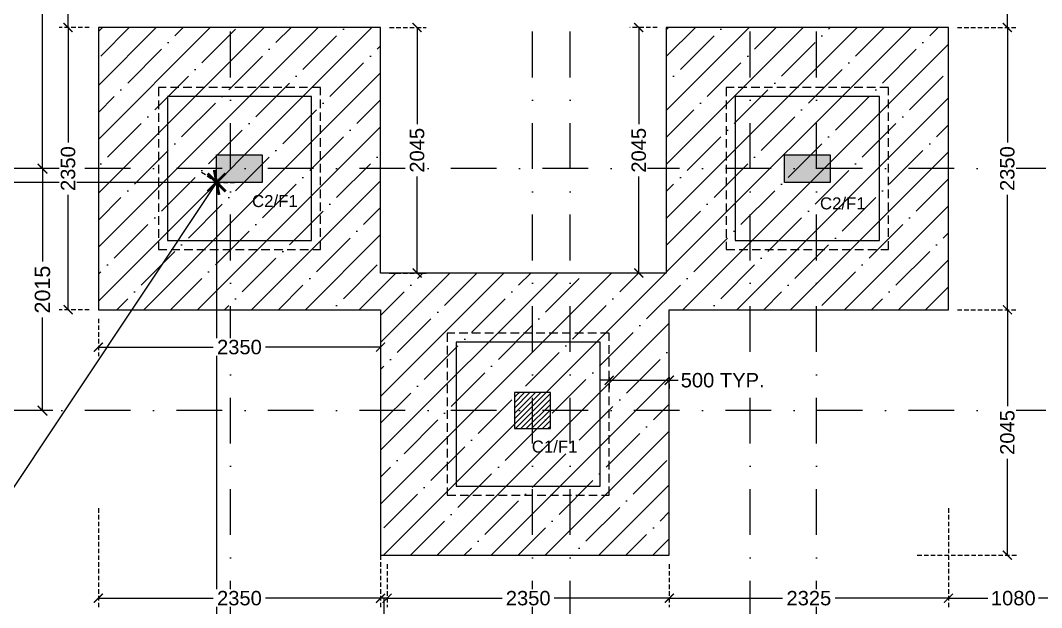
# Model space of a CAD drawing. Header units: millimetres. Extents: x -176651 to 388869, y -19158 to 486614.
# Drawn here: x 254788 to 263293, y 164854 to 169744 of the extents above; entities that cross this region are included whole.
import ezdxf
from ezdxf.xclip import XClip

# ---------------------------------------------------------------- set-up
doc = ezdxf.new("R2010")
doc.units = ezdxf.units.MM
doc.header["$LTSCALE"] = 150
doc.header["$XCLIPFRAME"] = 2
for name, pattern in [('1625E_Footing Layout$0$HIDDEN2', [4.7625, 3.175, -1.5875]), ('1625E_Grid$0$DASHDOTX2', [50.8, 25.4, -12.7, 0, -12.7]), ('3BHK-W(SB)$0$HIDDEN', [0.375, 0.25, -0.125])]:
    doc.linetypes.add(name, pattern=pattern)
for name, color, linetype in [('1625E_Columns$0$ad-Column', 3, 'Continuous'), ('1625E_Columns$0$ad-Column Hatch', 125, 'Continuous'), ('1625E_Columns$0$ad-RCC', 3, 'Continuous'), ('1625E_Columns$0$ad-RCC Hatch', 125, 'Continuous'), ('1625E_Footing Layout$0$ad-External Dimensions', 6, 'Continuous'), ('1625E_Footing Layout$0$ad-Footing line', 2, 'Continuous'), ('1625E_Footing Layout$0$ad-Foundation text', 4, 'Continuous'), ('1625E_Footing Layout$0$ad-PCC line', 8, '1625E_Footing Layout$0$HIDDEN2'), ('1625E_Grid$0$ad-Grid', 8, '1625E_Grid$0$DASHDOTX2'), ('ad-Wall hatch', 8, 'Continuous'), ("Plot's Boundary$0$ad-Road", 8, 'Continuous'), ("Plot's Boundary$0$ad-Road Hatch", 8, 'Continuous')]:
    doc.layers.add(name, color=color, linetype=linetype)
doc.layers.add('1625E_Grid$0$ad-Dimension', color=6, linetype='Continuous', lineweight=0)
for name, color, linetype, true_color in [('ad-Dimension', 5, 'Continuous', 0x0000ff), ('ad-External Dimension', 5, 'Continuous', 0x0000ff), ('ad-Footing Excavation', 30, 'Continuous', 0xff7f00)]:
    doc.layers.add(name, color=color, linetype=linetype, true_color=true_color)
doc.layers.get('1625E_Footing Layout$0$ad-External Dimensions').off()
doc.styles.add('1625E_Footing Layout$0$Standard', font='arial.ttf')
doc.styles.add('1625E_Grid$0$Standard', font='arial.ttf')
doc.styles.get("Standard").update_dxf_attribs({"font": 'arial.ttf'})
doc.dimstyles.new('1625E_Grid$0$A-75-DIM-INT (Framing)', dxfattribs={"dimscale": 100, "dimtxt": 1.6, "dimasz": 1, "dimexe": 1, "dimexo": 1, "dimgap": 0.5, "dimtad": 0, "dimdec": 0, "dimdsep": 46, "dimtxsty": '1625E_Grid$0$Standard', "dimblk": '1625E_Grid$0$_ArchTick', "dimcen": 0.025, "dimclrd": 5, "dimclre": 5, "dimclrt": 256, "dimazin": 2, "dimtfac": 1, "dimtdec": 0, "dimtmove": 1, "dimatfit": 0, "dimldrblk": '1625E_Grid$0$_ArchTick', "dimfxl": 1, "dimfxlon": 1, "dimtfill": 1, "dimtolj": 1, "dimtzin": 0, "dimarcsym": 0})
doc.dimstyles.new('A-75-DIM-INT (Framing)', dxfattribs={"dimscale": 100, "dimtxt": 1.6, "dimasz": 1, "dimexe": 1, "dimexo": 1, "dimgap": 0.5, "dimtad": 0, "dimdec": 0, "dimdsep": 46, "dimtxsty": 'Standard', "dimblk": 'ARCHTICK', "dimcen": 0.025, "dimclrd": 5, "dimclre": 5, "dimclrt": 256, "dimazin": 2, "dimtfac": 1, "dimtdec": 0, "dimtmove": 1, "dimatfit": 0, "dimldrblk": 'ARCHTICK', "dimfxl": 1, "dimfxlon": 1, "dimtfill": 1, "dimtolj": 1, "dimtzin": 0, "dimarcsym": 0})

# ---------------------------------------------------------------- blocks, each defined once
blk = doc.blocks.new('1625E_Grid$0$_ArchTick')
at = {"color": 0, "linetype": 'ByBlock', "const_width": 0.15}
blk.add_lwpolyline([(-0.5, -0.5), (0.5, 0.5)], dxfattribs=at)
blk = doc.blocks.new('*D329')
at = {"layer": '1625E_Grid$0$ad-Dimension', "lineweight": -2, "transparency": 16777216}
for p, q in [((-1202, 4630), (-1530, 4630)), ((-1450, 4630), (-1450, 2606.7)), ((-1450, 115), (-1450, 2138.3)), ((-1202, 115), (-1530, 115))]:
    blk.add_line(p, q, dxfattribs=at)
at = {"layer": '1625E_Grid$0$ad-Dimension', "lineweight": -2, "transparency": 16777216, "xscale": 80, "yscale": 80, "zscale": 80}
for p, rotation in [((-1450, 4630), 90), ((-1450, 115), 270)]:
    blk.add_blockref('1625E_Grid$0$_ArchTick', p, dxfattribs=dict(at, rotation=rotation))
at = {"layer": '1625E_Grid$0$ad-Dimension', "transparency": 16777216, "insert": (-1450, 2372.5), "char_height": 128, "attachment_point": 5, "rotation": 90, "style": '1625E_Grid$0$Standard', "bg_fill": 3, "box_fill_scale": 1.1, "bg_fill_color": 257, "bg_fill_transparency": 0}
blk.add_mtext('\\A1;4515', dxfattribs=at)
blk = doc.blocks.new('*D330')
at = {"layer": '1625E_Grid$0$ad-Dimension', "lineweight": -2, "transparency": 16777216}
for p, q in [((-1202, 115), (-1530, 115)), ((-1450, 115), (-1450, -659.8)), ((-1450, -1900), (-1450, -1125.2)), ((-1364.2, -1900), (-1530, -1900))]:
    blk.add_line(p, q, dxfattribs=at)
at = {"layer": '1625E_Grid$0$ad-Dimension', "lineweight": -2, "transparency": 16777216, "xscale": 80, "yscale": 80, "zscale": 80}
for p, rotation in [((-1450, 115), 90), ((-1450, -1900), 270)]:
    blk.add_blockref('1625E_Grid$0$_ArchTick', p, dxfattribs=dict(at, rotation=rotation))
at = {"layer": '1625E_Grid$0$ad-Dimension', "transparency": 16777216, "insert": (-1450, -892.5), "char_height": 128, "attachment_point": 5, "rotation": 90, "style": '1625E_Grid$0$Standard', "bg_fill": 3, "box_fill_scale": 1.1, "bg_fill_color": 256, "bg_fill_true_color": 13158600, "bg_fill_transparency": 0}
blk.add_mtext('\\A1;2015', dxfattribs=at)
blk = doc.blocks.new('1625E_Columns$0$A$C42b14ea2')
at = {"layer": '1625E_Columns$0$ad-RCC Hatch', "transparency": 33554687}
h = blk.add_hatch(dxfattribs=at)
h.set_pattern_fill('ANSI31', color=256, scale=10)
h.set_pattern_definition([(45, (13250, 8645), (-22.45064, 22.45064), [])])
h.paths.add_polyline_path([(0, 0), (300, 0), (300, 300), (0, 300)])
at = {"layer": '1625E_Columns$0$ad-RCC'}
blk.add_lwpolyline([(0, 0), (300, 0), (300, 300), (0, 300)], close=True, dxfattribs=at)
blk = doc.blocks.new('1625E_Columns$0$zw$6AA0')
at = {"layer": '1625E_Columns$0$ad-Column Hatch', "transparency": 33554687}
h = blk.add_hatch(color=256, dxfattribs=at)
h.dxf.hatch_style = 1
h.paths.add_polyline_path([(0, -230), (380, -230), (380, 0), (0, 0)])
at = {"layer": '1625E_Columns$0$ad-Column'}
blk.add_lwpolyline([(0, -230), (380, -230), (380, 0), (0, 0)], close=True, dxfattribs=at)
blk = doc.blocks.new('1625E_Columns')
at = {"layer": '1625E_Columns$0$ad-Column', "xscale": -1}
for p, rotation in [((0, 0), 179.9999999999998), ((4730, 0), 180)]:
    blk.add_blockref('1625E_Columns$0$zw$6AA0', p, dxfattribs=dict(at, rotation=rotation))
at = {"layer": '1625E_Columns$0$ad-RCC'}
blk.add_blockref('1625E_Columns$0$A$C42b14ea2', (2480, -2050), dxfattribs=at)
blk = doc.blocks.new('1625E_Footing Layout$0$zw$D00E')
at = {"layer": '1625E_Footing Layout$0$ad-Footing line'}
for points in [[(-12530, -14105), (-11330, -14105), (-11330, -12905), (-12530, -12905)], [(-7800, -14105), (-6600, -14105), (-6600, -12905), (-7800, -12905)], [(-10125, -16150), (-8925, -16150), (-8925, -14950), (-10125, -14950)]]:
    blk.add_lwpolyline(points, close=True, dxfattribs=at)
at = {"layer": '1625E_Footing Layout$0$ad-PCC line', "ltscale": 0.15}
for points in [[(-12605, -14180), (-11255, -14180), (-11255, -12830), (-12605, -12830)], [(-7875, -14180), (-6525, -14180), (-6525, -12830), (-7875, -12830)], [(-10200, -16225), (-8850, -16225), (-8850, -14875), (-10200, -14875)]]:
    blk.add_lwpolyline(points, close=True, dxfattribs=at)
blk = doc.blocks.new('1625E_Footing Layout$0$zw$3F63')
at = {"layer": '1625E_Footing Layout$0$ad-Foundation text', "char_height": 100, "width": 349.312, "attachment_point": 5, "style": '1625E_Footing Layout$0$Standard'}
for s, insert in [('\\pxt5;C2/F1', (-11634.8, -13775.8)), ('\\pxt5;C2/F1', (-6904.8, -13795.3)), ('\\pxt5;C1/F1', (-9304.8, -15820.8))]:
    blk.add_mtext(s, dxfattribs=dict(at, insert=insert))
blk = doc.blocks.new("Plot's Boundary$0$A$C4fb60e89")
at = {"layer": "Plot's Boundary$0$ad-Road Hatch", "ltscale": 5, "transparency": 33554687}
h = blk.add_hatch(dxfattribs=at)
h.set_pattern_fill('AR-HBONE', color=256, scale=15)
h.set_pattern_definition([(45, (-193247.7, -428758.8), (0, 2155.2615), [4572, -1524]), (135, (-192170.1, -427681.1), (2e-13, 2155.2615), [4572, -1524])])
h.paths.add_polyline_path([(175594.5, -250241), (169177.9, -249341.1), (167473.5, -249057.1), (167473.5, -138693.9), (101313.5, -138693.9), (101313.5, -199953.9), (101307.7, -237994.6), (101040.4, -268291), (101007.7, -280967.7), (101066.4, -293683.6), (101242.5, -311127.2), (100909.9, -319343.6), (100949.1, -333937.5), (100668.7, -366959.6), (100727.3, -390982.9), (100668.7, -404585.6), (100538.2, -420418.5), (100466.5, -428758.8), (92426.2, -427265.5), (92163.5, -427209.5), (92163.5, -321453.9), (24803.5, -321453.9), (24803.5, -412960.5), (15653.5, -411028.6), (15653.5, -321452.2), (-19535.1, -321452.2), (-34427.5, -319476.7), (-65207.4, -315394.6), (-171770.1, -301268.1), (-185853.9, -298333.1), (-193247.7, -296831.5), (-193244, -292907.6), (-191913.8, -285219.4), (-191838.8, -284678.8), (-183397.4, -286393.2), (-169722.9, -289242.8), (-53141.2, -304697.5), (-18730.1, -309262.2), (15653.3, -309262.2), (15653.5, 703.4), (24803.5, 1114.6), (24803.5, -129543.9), (92163.5, -129543.9), (92163.5, 15133.3), (101313.5, 17712.8), (101313.5, -129543.9), (167473.5, -129543.9), (167473.5, 35551.6), (175738, 37855), (175848.8, 28595.3), (175835.8, 25947.4), (175777.1, 14040.5), (175855.3, 2315.8), (175659.7, -18036.1), (175731.4, -34038.6), (175718.4, -46839.2), (175672.7, -63402.4), (175816.2, -82071.9), (175542.3, -106356), (175490.2, -124640.8), (175574.9, -145018.8), (175731.4, -168892), (175796.6, -181268.8), (175796.6, -192667.4), (175744.5, -208200.3), (175829.2, -223276.8), (175887.9, -234871.1)])
h.paths.add_polyline_path([(24803.5, -309263.9), (92163.5, -309263.9), (92163.5, -138693.9), (24803.5, -138693.9)], flags=16)
blk = doc.blocks.new("Plot's Boundary")
at = {"layer": "Plot's Boundary$0$ad-Road", "ltscale": 5}
blk.add_blockref("Plot's Boundary$0$A$C4fb60e89", (191838.8, 428758.8), dxfattribs=at)
blk = doc.blocks.new('_ArchTick')
at = {"color": 0, "linetype": 'ByBlock', "const_width": 0.15}
blk.add_lwpolyline([(-0.5, -0.5), (0.5, 0.5)], dxfattribs=at)
blk = doc.blocks.new('*D378')
at = {"layer": 'ad-Dimension', "linetype": '3BHK-W(SB)$0$HIDDEN', "lineweight": -2, "transparency": 16777216}
for p, q in [((0, -13620), (150, -13620)), ((-1500, -22770), (150, -22770))]:
    blk.add_line(p, q, dxfattribs=at)
at = {"layer": 'ad-Dimension', "lineweight": -2, "transparency": 16777216}
for p, q in [((0, -13620), (0, -17762)), ((0, -22770), (0, -18628))]:
    blk.add_line(p, q, dxfattribs=at)
at = {"layer": 'ad-Dimension', "lineweight": -2, "transparency": 16777216, "xscale": 150, "yscale": 150, "zscale": 150}
for p, rotation in [((0, -13620), 90), ((0, -22770), 270)]:
    blk.add_blockref('_ArchTick', p, dxfattribs=dict(at, rotation=rotation))
at = {"layer": 'ad-Dimension', "transparency": 16777216, "insert": (0, -18195), "char_height": 240, "attachment_point": 5, "rotation": 90, "bg_fill": 3, "box_fill_scale": 1.1, "bg_fill_color": 256, "bg_fill_true_color": 13158600, "bg_fill_transparency": 0}
blk.add_mtext('\\A1;9150', dxfattribs=at)
blk = doc.blocks.new('*D379')
at = {"layer": 'ad-Dimension', "linetype": '3BHK-W(SB)$0$HIDDEN', "lineweight": -2, "transparency": 16777216}
for p, q in [((-6100, -14530), (-6100, -13470)), ((0, -13620), (0, -13470))]:
    blk.add_line(p, q, dxfattribs=at)
at = {"layer": 'ad-Dimension', "lineweight": -2, "transparency": 16777216}
for p, q in [((-6100, -13620), (-3483.6, -13620)), ((0, -13620), (-2616.4, -13620))]:
    blk.add_line(p, q, dxfattribs=at)
at = {"layer": 'ad-Dimension', "lineweight": -2, "transparency": 16777216, "xscale": 150, "yscale": 150, "zscale": 150, "rotation": 180}
blk.add_blockref('_ArchTick', (-6100, -13620), dxfattribs=at)
at = {"layer": 'ad-Dimension', "lineweight": -2, "transparency": 16777216, "xscale": 150, "yscale": 150, "zscale": 150}
blk.add_blockref('_ArchTick', (0, -13620), dxfattribs=at)
at = {"layer": 'ad-Dimension', "transparency": 16777216, "insert": (-3050, -13620), "char_height": 240, "attachment_point": 5, "bg_fill": 3, "box_fill_scale": 1.1, "bg_fill_color": 256, "bg_fill_true_color": 13158600, "bg_fill_transparency": 0}
blk.add_mtext('\\A1;6100', dxfattribs=at)
blk = doc.blocks.new('*D380')
at = {"layer": 'ad-Dimension', "linetype": '3BHK-W(SB)$0$HIDDEN', "lineweight": -2, "transparency": 16777216}
for p, q in [((0, -13620), (-124.8, -13536.8)), ((-6100, -22770), (-6224.8, -22686.8))]:
    blk.add_line(p, q, dxfattribs=at)
at = {"layer": 'ad-Dimension', "lineweight": -2, "transparency": 16777216}
for p, q in [((0, -13620), (-2764.2, -17766.2)), ((-6100, -22770), (-3335.8, -18623.8))]:
    blk.add_line(p, q, dxfattribs=at)
at = {"layer": 'ad-Dimension', "lineweight": -2, "transparency": 16777216, "xscale": 150, "yscale": 150, "zscale": 150}
for p, rotation in [((0, -13620), 56.30993247401926), ((-6100, -22770), 236.3099324740192)]:
    blk.add_blockref('_ArchTick', p, dxfattribs=dict(at, rotation=rotation))
at = {"layer": 'ad-Dimension', "transparency": 16777216, "insert": (-3050, -18195), "char_height": 240, "attachment_point": 5, "rotation": 56.30993, "bg_fill": 3, "box_fill_scale": 1.1, "bg_fill_color": 256, "bg_fill_true_color": 13158600, "bg_fill_transparency": 0}
blk.add_mtext('\\A1;10997', dxfattribs=at)
blk = doc.blocks.new('*D413')
at = {"layer": 'ad-External Dimension', "linetype": '3BHK-W(SB)$0$HIDDEN', "lineweight": -2, "transparency": 16777216}
for p, q in [((6095, -16332.8), (6095, -17157.8)), ((7175, -16800), (7175, -17157.8))]:
    blk.add_line(p, q, dxfattribs=at)
at = {"layer": 'ad-External Dimension', "lineweight": -2, "transparency": 16777216}
for p, q in [((6095, -17082.8), (6424.2, -17082.8)), ((7175, -17082.8), (6845.8, -17082.8))]:
    blk.add_line(p, q, dxfattribs=at)
at = {"layer": 'ad-External Dimension', "lineweight": -2, "transparency": 16777216, "xscale": 75, "yscale": 75, "zscale": 75, "rotation": 180}
blk.add_blockref('_ArchTick', (6095, -17082.8), dxfattribs=at)
at = {"layer": 'ad-External Dimension', "lineweight": -2, "transparency": 16777216, "xscale": 75, "yscale": 75, "zscale": 75}
blk.add_blockref('_ArchTick', (7175, -17082.8), dxfattribs=at)
at = {"layer": 'ad-External Dimension', "transparency": 16777216, "insert": (6635, -17082.8), "char_height": 120, "attachment_point": 5, "bg_fill": 3, "box_fill_scale": 1.1, "bg_fill_color": 256, "bg_fill_true_color": 13158600, "bg_fill_transparency": 0}
blk.add_mtext('\\A1;1080', dxfattribs=at)
blk = doc.blocks.new('*D415')
at = {"layer": 'ad-External Dimension', "linetype": '3BHK-W(SB)$0$HIDDEN', "lineweight": -2, "transparency": 16777216}
for p, q in [((6095, -16332.8), (6095, -17157.8)), ((3770, -16800), (3770, -17157.8))]:
    blk.add_line(p, q, dxfattribs=at)
at = {"layer": 'ad-External Dimension', "lineweight": -2, "transparency": 16777216}
for p, q in [((3770, -17082.8), (4714.3, -17082.8)), ((6095, -17082.8), (5150.7, -17082.8))]:
    blk.add_line(p, q, dxfattribs=at)
at = {"layer": 'ad-External Dimension', "lineweight": -2, "transparency": 16777216, "xscale": 75, "yscale": 75, "zscale": 75, "rotation": 180}
blk.add_blockref('_ArchTick', (3770, -17082.8), dxfattribs=at)
at = {"layer": 'ad-External Dimension', "lineweight": -2, "transparency": 16777216, "xscale": 75, "yscale": 75, "zscale": 75}
blk.add_blockref('_ArchTick', (6095, -17082.8), dxfattribs=at)
at = {"layer": 'ad-External Dimension', "transparency": 16777216, "insert": (4932.5, -17082.8), "char_height": 120, "attachment_point": 5, "bg_fill": 3, "box_fill_scale": 1.1, "bg_fill_color": 256, "bg_fill_true_color": 13158600, "bg_fill_transparency": 0}
blk.add_mtext('\\A1;2325', dxfattribs=at)
blk = doc.blocks.new('*D416')
at = {"layer": 'ad-External Dimension', "linetype": '3BHK-W(SB)$0$HIDDEN', "lineweight": -2, "transparency": 16777216}
for p, q in [((1420, -16800), (1420, -17157.8)), ((3770, -16800), (3770, -17157.8))]:
    blk.add_line(p, q, dxfattribs=at)
at = {"layer": 'ad-External Dimension', "lineweight": -2, "transparency": 16777216}
for p, q in [((1420, -17082.8), (2377.5, -17082.8)), ((3770, -17082.8), (2812.5, -17082.8))]:
    blk.add_line(p, q, dxfattribs=at)
at = {"layer": 'ad-External Dimension', "lineweight": -2, "transparency": 16777216, "xscale": 75, "yscale": 75, "zscale": 75, "rotation": 180}
blk.add_blockref('_ArchTick', (1420, -17082.8), dxfattribs=at)
at = {"layer": 'ad-External Dimension', "lineweight": -2, "transparency": 16777216, "xscale": 75, "yscale": 75, "zscale": 75}
blk.add_blockref('_ArchTick', (3770, -17082.8), dxfattribs=at)
at = {"layer": 'ad-External Dimension', "transparency": 16777216, "insert": (2595, -17082.8), "char_height": 120, "attachment_point": 5, "bg_fill": 3, "box_fill_scale": 1.1, "bg_fill_color": 256, "bg_fill_true_color": 13158600, "bg_fill_transparency": 0}
blk.add_mtext('\\A1;2350', dxfattribs=at)
blk = doc.blocks.new('*D417')
at = {"layer": 'ad-External Dimension', "linetype": '3BHK-W(SB)$0$HIDDEN', "lineweight": -2, "transparency": 16777216}
for p, q in [((1365, -16332.8), (1365, -17157.8)), ((1420, -16800), (1420, -17157.8))]:
    blk.add_line(p, q, dxfattribs=at)
at = {"layer": 'ad-External Dimension', "lineweight": -2, "transparency": 16777216}
for p, q in [((1365, -17082.8), (1290, -17082.8)), ((1420, -17082.8), (1365, -17082.8)), ((1420, -17082.8), (1365, -17082.8)), ((1392.5, -17082.8), (1392.5, -17288.2)), ((1420, -17082.8), (1495, -17082.8)), ((1392.5, -17288.2), (1467.5, -17288.2))]:
    blk.add_line(p, q, dxfattribs=at)
at = {"layer": 'ad-External Dimension', "lineweight": -2, "transparency": 16777216, "xscale": 75, "yscale": 75, "zscale": 75}
blk.add_blockref('_ArchTick', (1365, -17082.8), dxfattribs=at)
at = {"layer": 'ad-External Dimension', "lineweight": -2, "transparency": 16777216, "xscale": 75, "yscale": 75, "zscale": 75, "rotation": 180}
blk.add_blockref('_ArchTick', (1420, -17082.8), dxfattribs=at)
at = {"layer": 'ad-External Dimension', "transparency": 16777216, "insert": (1591.4, -17288.2), "char_height": 120, "attachment_point": 5, "bg_fill": 3, "box_fill_scale": 1.1, "bg_fill_color": 256, "bg_fill_true_color": 13158600, "bg_fill_transparency": 0}
blk.add_mtext('\\A1;55', dxfattribs=at)
blk = doc.blocks.new('*D418')
at = {"layer": 'ad-External Dimension', "linetype": '3BHK-W(SB)$0$HIDDEN', "lineweight": -2, "transparency": 16777216}
for p, q in [((-985, -16332.8), (-985, -17157.8)), ((1365, -16332.8), (1365, -17157.8))]:
    blk.add_line(p, q, dxfattribs=at)
at = {"layer": 'ad-External Dimension', "lineweight": -2, "transparency": 16777216}
for p, q in [((-985, -17082.8), (-27.5, -17082.8)), ((1365, -17082.8), (407.5, -17082.8))]:
    blk.add_line(p, q, dxfattribs=at)
at = {"layer": 'ad-External Dimension', "lineweight": -2, "transparency": 16777216, "xscale": 75, "yscale": 75, "zscale": 75, "rotation": 180}
blk.add_blockref('_ArchTick', (-985, -17082.8), dxfattribs=at)
at = {"layer": 'ad-External Dimension', "lineweight": -2, "transparency": 16777216, "xscale": 75, "yscale": 75, "zscale": 75}
blk.add_blockref('_ArchTick', (1365, -17082.8), dxfattribs=at)
at = {"layer": 'ad-External Dimension', "transparency": 16777216, "insert": (190, -17082.8), "char_height": 120, "attachment_point": 5, "bg_fill": 3, "box_fill_scale": 1.1, "bg_fill_color": 256, "bg_fill_true_color": 13158600, "bg_fill_transparency": 0}
blk.add_mtext('\\A1;2350', dxfattribs=at)
blk = doc.blocks.new('*D419')
at = {"layer": 'ad-External Dimension', "linetype": '3BHK-W(SB)$0$HIDDEN', "lineweight": -2, "transparency": 16777216}
for p, q in [((-1060, -12330), (-1312, -12330)), ((-1060, -14680), (-1312, -14680))]:
    blk.add_line(p, q, dxfattribs=at)
at = {"layer": 'ad-External Dimension', "lineweight": -2, "transparency": 16777216}
for p, q in [((-1237, -12330), (-1237, -13287.5)), ((-1237, -14680), (-1237, -13722.5))]:
    blk.add_line(p, q, dxfattribs=at)
at = {"layer": 'ad-External Dimension', "lineweight": -2, "transparency": 16777216, "xscale": 75, "yscale": 75, "zscale": 75}
for p, rotation in [((-1237, -12330), 90), ((-1237, -14680), 270)]:
    blk.add_blockref('_ArchTick', p, dxfattribs=dict(at, rotation=rotation))
at = {"layer": 'ad-External Dimension', "transparency": 16777216, "insert": (-1237, -13505), "char_height": 120, "attachment_point": 5, "rotation": 90, "bg_fill": 3, "box_fill_scale": 1.1, "bg_fill_color": 256, "bg_fill_true_color": 13158600, "bg_fill_transparency": 0}
blk.add_mtext('\\A1;2350', dxfattribs=at)
blk = doc.blocks.new('*D420')
at = {"layer": 'ad-External Dimension', "linetype": '3BHK-W(SB)$0$HIDDEN', "lineweight": -2, "transparency": 16777216}
for p, q in [((-1060, -10165), (-1312, -10165)), ((-1060, -12330), (-1312, -12330))]:
    blk.add_line(p, q, dxfattribs=at)
at = {"layer": 'ad-External Dimension', "lineweight": -2, "transparency": 16777216}
for p, q in [((-1237, -10165), (-1237, -11029.3)), ((-1237, -12330), (-1237, -11465.7))]:
    blk.add_line(p, q, dxfattribs=at)
at = {"layer": 'ad-External Dimension', "lineweight": -2, "transparency": 16777216, "xscale": 75, "yscale": 75, "zscale": 75}
for p, rotation in [((-1237, -10165), 90), ((-1237, -12330), 270)]:
    blk.add_blockref('_ArchTick', p, dxfattribs=dict(at, rotation=rotation))
at = {"layer": 'ad-External Dimension', "transparency": 16777216, "insert": (-1237, -11247.5), "char_height": 120, "attachment_point": 5, "rotation": 90, "bg_fill": 3, "box_fill_scale": 1.1, "bg_fill_color": 256, "bg_fill_true_color": 13158600, "bg_fill_transparency": 0}
blk.add_mtext('\\A1;2165', dxfattribs=at)
blk = doc.blocks.new('*D422')
at = {"layer": 'ad-External Dimension', "linetype": '3BHK-W(SB)$0$HIDDEN', "lineweight": -2, "transparency": 16777216}
for p, q in [((6170, -14680), (6660.8, -14680)), ((5835.8, -16725), (6660.8, -16725))]:
    blk.add_line(p, q, dxfattribs=at)
at = {"layer": 'ad-External Dimension', "lineweight": -2, "transparency": 16777216}
for p, q in [((6585.8, -14680), (6585.8, -15484.3)), ((6585.8, -16725), (6585.8, -15920.7))]:
    blk.add_line(p, q, dxfattribs=at)
at = {"layer": 'ad-External Dimension', "lineweight": -2, "transparency": 16777216, "xscale": 75, "yscale": 75, "zscale": 75}
for p, rotation in [((6585.8, -14680), 90), ((6585.8, -16725), 270)]:
    blk.add_blockref('_ArchTick', p, dxfattribs=dict(at, rotation=rotation))
at = {"layer": 'ad-External Dimension', "transparency": 16777216, "insert": (6585.8, -15702.5), "char_height": 120, "attachment_point": 5, "rotation": 90, "bg_fill": 3, "box_fill_scale": 1.1, "bg_fill_color": 256, "bg_fill_true_color": 13158600, "bg_fill_transparency": 0}
blk.add_mtext('\\A1;2045', dxfattribs=at)
blk = doc.blocks.new('*D426')
at = {"layer": 'ad-External Dimension', "linetype": '3BHK-W(SB)$0$HIDDEN', "lineweight": -2, "transparency": 16777216}
for p, q in [((3670, -12330), (3441.1, -12330)), ((3670, -14375), (3441.1, -14375))]:
    blk.add_line(p, q, dxfattribs=at)
at = {"layer": 'ad-External Dimension', "lineweight": -2, "transparency": 16777216}
for p, q in [((3516.1, -12330), (3516.1, -13134.3)), ((3516.1, -14375), (3516.1, -13570.7))]:
    blk.add_line(p, q, dxfattribs=at)
at = {"layer": 'ad-External Dimension', "lineweight": -2, "transparency": 16777216, "xscale": 75, "yscale": 75, "zscale": 75}
for p, rotation in [((3516.1, -12330), 90), ((3516.1, -14375), 270)]:
    blk.add_blockref('_ArchTick', p, dxfattribs=dict(at, rotation=rotation))
at = {"layer": 'ad-External Dimension', "transparency": 16777216, "insert": (3516.1, -13352.5), "char_height": 120, "attachment_point": 5, "rotation": 90, "bg_fill": 3, "box_fill_scale": 1.1, "bg_fill_color": 256, "bg_fill_true_color": 13158600, "bg_fill_transparency": 0}
blk.add_mtext('\\A1;2045', dxfattribs=at)
blk = doc.blocks.new('*D437')
at = {"layer": 'ad-External Dimension', "linetype": '3BHK-W(SB)$0$HIDDEN', "lineweight": -2, "transparency": 16777216}
for p, q in [((6320, -10315), (6660.8, -10315)), ((6170, -12330), (6660.8, -12330))]:
    blk.add_line(p, q, dxfattribs=at)
at = {"layer": 'ad-External Dimension', "lineweight": -2, "transparency": 16777216}
for p, q in [((6585.8, -10315), (6585.8, -11104.3)), ((6585.8, -12330), (6585.8, -11540.7))]:
    blk.add_line(p, q, dxfattribs=at)
at = {"layer": 'ad-External Dimension', "lineweight": -2, "transparency": 16777216, "xscale": 75, "yscale": 75, "zscale": 75}
for p, rotation in [((6585.8, -10315), 90), ((6585.8, -12330), 270)]:
    blk.add_blockref('_ArchTick', p, dxfattribs=dict(at, rotation=rotation))
at = {"layer": 'ad-External Dimension', "transparency": 16777216, "insert": (6585.8, -11322.5), "char_height": 120, "attachment_point": 5, "rotation": 90, "bg_fill": 3, "box_fill_scale": 1.1, "bg_fill_color": 256, "bg_fill_true_color": 13158600, "bg_fill_transparency": 0}
blk.add_mtext('\\A1;2015', dxfattribs=at)
blk = doc.blocks.new('*D438')
at = {"layer": 'ad-External Dimension', "linetype": '3BHK-W(SB)$0$HIDDEN', "lineweight": -2, "transparency": 16777216}
for p, q in [((6170, -12330), (6660.8, -12330)), ((6170, -14680), (6660.8, -14680))]:
    blk.add_line(p, q, dxfattribs=at)
at = {"layer": 'ad-External Dimension', "lineweight": -2, "transparency": 16777216}
for p, q in [((6585.8, -12330), (6585.8, -13287.5)), ((6585.8, -14680), (6585.8, -13722.5))]:
    blk.add_line(p, q, dxfattribs=at)
at = {"layer": 'ad-External Dimension', "lineweight": -2, "transparency": 16777216, "xscale": 75, "yscale": 75, "zscale": 75}
for p, rotation in [((6585.8, -12330), 90), ((6585.8, -14680), 270)]:
    blk.add_blockref('_ArchTick', p, dxfattribs=dict(at, rotation=rotation))
at = {"layer": 'ad-External Dimension', "transparency": 16777216, "insert": (6585.8, -13505), "char_height": 120, "attachment_point": 5, "rotation": 90, "bg_fill": 3, "box_fill_scale": 1.1, "bg_fill_color": 256, "bg_fill_true_color": 13158600, "bg_fill_transparency": 0}
blk.add_mtext('\\A1;2350', dxfattribs=at)
blk = doc.blocks.new('*D451')
at = {"layer": 'ad-External Dimension', "linetype": '3BHK-W(SB)$0$HIDDEN', "lineweight": -2, "transparency": 16777216}
for p, q in [((1440, -12330), (1745, -12330)), ((1440, -14375), (1745, -14375))]:
    blk.add_line(p, q, dxfattribs=at)
at = {"layer": 'ad-External Dimension', "lineweight": -2, "transparency": 16777216}
for p, q in [((1670, -12330), (1670, -13134.3)), ((1670, -14375), (1670, -13570.7))]:
    blk.add_line(p, q, dxfattribs=at)
at = {"layer": 'ad-External Dimension', "lineweight": -2, "transparency": 16777216, "xscale": 75, "yscale": 75, "zscale": 75}
for p, rotation in [((1670, -12330), 90), ((1670, -14375), 270)]:
    blk.add_blockref('_ArchTick', p, dxfattribs=dict(at, rotation=rotation))
at = {"layer": 'ad-External Dimension', "transparency": 16777216, "insert": (1670, -13352.5), "char_height": 120, "attachment_point": 5, "rotation": 90, "bg_fill": 3, "box_fill_scale": 1.1, "bg_fill_color": 256, "bg_fill_true_color": 13158600, "bg_fill_transparency": 0}
blk.add_mtext('\\A1;2045', dxfattribs=at)
blk = doc.blocks.new('*D452')
at = {"layer": 'ad-External Dimension', "linetype": '3BHK-W(SB)$0$HIDDEN', "lineweight": -2, "transparency": 16777216}
for p, q in [((-985, -14755), (-985, -15066.9)), ((1365, -14755), (1365, -15066.9))]:
    blk.add_line(p, q, dxfattribs=at)
at = {"layer": 'ad-External Dimension', "lineweight": -2, "transparency": 16777216}
for p, q in [((-985, -14991.9), (-27.5, -14991.9)), ((1365, -14991.9), (407.5, -14991.9))]:
    blk.add_line(p, q, dxfattribs=at)
at = {"layer": 'ad-External Dimension', "lineweight": -2, "transparency": 16777216, "xscale": 75, "yscale": 75, "zscale": 75, "rotation": 180}
blk.add_blockref('_ArchTick', (-985, -14991.9), dxfattribs=at)
at = {"layer": 'ad-External Dimension', "lineweight": -2, "transparency": 16777216, "xscale": 75, "yscale": 75, "zscale": 75}
blk.add_blockref('_ArchTick', (1365, -14991.9), dxfattribs=at)
at = {"layer": 'ad-External Dimension', "transparency": 16777216, "insert": (190, -14991.9), "char_height": 120, "attachment_point": 5, "bg_fill": 3, "box_fill_scale": 1.1, "bg_fill_color": 256, "bg_fill_true_color": 13158600, "bg_fill_transparency": 0}
blk.add_mtext('\\A1;2350', dxfattribs=at)
blk = doc.blocks.new('*D463')
at = {"layer": 'ad-External Dimension', "lineweight": -2, "transparency": 16777216}
for p, q in [((3270, -15267.8), (3195, -15267.8)), ((3270, -15267.8), (3770, -15267.8)), ((3770, -15267.8), (3845, -15267.8))]:
    blk.add_line(p, q, dxfattribs=at)
at = {"layer": 'ad-External Dimension', "linetype": '3BHK-W(SB)$0$HIDDEN', "lineweight": -2, "transparency": 16777216}
for p, q in [((3270, -15241.3), (3270, -15342.8)), ((3770, -15241.3), (3770, -15342.8))]:
    blk.add_line(p, q, dxfattribs=at)
at = {"layer": 'ad-External Dimension', "lineweight": -2, "transparency": 16777216, "xscale": 75, "yscale": 75, "zscale": 75}
blk.add_blockref('_ArchTick', (3270, -15267.8), dxfattribs=at)
at = {"layer": 'ad-External Dimension', "transparency": 16777216, "insert": (4214.7, -15267.8), "char_height": 120, "attachment_point": 5, "bg_fill": 3, "box_fill_scale": 1.1, "bg_fill_color": 256, "bg_fill_true_color": 13158600, "bg_fill_transparency": 0}
blk.add_mtext('\\A1;500 TYP.', dxfattribs=at)
at = {"layer": 'ad-External Dimension', "lineweight": -2, "transparency": 16777216, "xscale": 75, "yscale": 75, "zscale": 75, "rotation": 180}
blk.add_blockref('_ArchTick', (3770, -15267.8), dxfattribs=at)
blk = doc.blocks.new('zw$13E6')
at = {"layer": 'ad-Wall hatch', "transparency": 33554687}
h = blk.add_hatch(dxfattribs=at)
h.set_pattern_fill('ANSI35', color=256, scale=50)
h.set_pattern_definition([(45, (-985, -16725), (-224.506, 224.506), []), (45, (-760.5, -16725), (-224.506, 224.506), [396.875, -79.375, 0, -79.375])])
h.paths.add_polyline_path([(3770, -14680), (6095, -14680), (6095, -12330), (3745, -12330), (3745, -14375), (1365, -14375), (1365, -12330), (-985, -12330), (-985, -14680), (1365, -14680), (1365, -16725), (3770, -16725)])
at = {"layer": 'ad-Footing Excavation'}
blk.add_lwpolyline([(3770, -14680), (3770, -14680), (6095, -14680), (6095, -12330), (3745, -12330), (3745, -14375), (1365, -14375), (1365, -12330), (-985, -12330), (-985, -14680), (1365, -14680), (1365, -16725), (3770, -16725)], close=True, dxfattribs=at)
blk = doc.blocks.new('1625E_Grid')
at = {"layer": '1625E_Grid$0$ad-Grid', "ltscale": 0.1}
for points in [[(3298.6, -4913.6), (3298.6, -4663.6), (2945, -4460), (2945, 16170), (3298.6, 16373.6), (3298.6, 16623.6)], [(5348.6, -4913.6), (5348.6, -4663.6), (4995, -4460), (4995, 16170), (5348.6, 16373.6), (5348.6, 16623.6)], [(115, -4460), (115, 16170)], [(2630, -4460), (2630, 16170)], [(4445, -4460), (4445, 16170)], [(16050, 115), (-1950, 115)], [(16050, -1900), (-1950, -1900)]]:
    blk.add_lwpolyline(points, dxfattribs=at)
at = {"layer": '1625E_Grid$0$ad-Dimension'}
dim = blk.add_linear_dim(base=(-1450, 115), p1=(-1122, 4630), p2=(-1122, 115), angle=90, dimstyle='1625E_Grid$0$A-75-DIM-INT (Framing)', override={"dimscale": 80, "dimblk": '1625E_Grid$0$_ArchTick', "dimclrd": 256, "dimclre": 256, "dimfxl": 10, "dimtfill": 1, "dimtfillclr": 0}, dxfattribs=at)
dim.commit()
dim.dimension.update_dxf_attribs({"geometry": '*D329', "text_midpoint": (-1450, 2372.5)})
dim = blk.add_linear_dim(base=(-1450, -1900), p1=(-1122, 115), p2=(-1284.2, -1900), angle=90, dimstyle='1625E_Grid$0$A-75-DIM-INT (Framing)', override={"dimscale": 80, "dimblk": '1625E_Grid$0$_ArchTick', "dimclrd": 256, "dimclre": 256, "dimfxl": 10, "dimtfill": 1, "dimtfillclr": 0}, dxfattribs=at)
dim.commit()
dim.dimension.update_dxf_attribs({"geometry": '*D330', "text_midpoint": (-1450, -892.5)})
blk = doc.blocks.new('1625E_Footing Layout')
ref = blk.add_blockref("Plot's Boundary", (0, 0))
XClip(ref).set_block_clipping_path([(245322.2775057808, 154244.8999686334), (289002.2775057808, 204914.8999686334)])
blk.add_blockref('1625E_Grid', (256422.3, 168394.9))
at = {"layer": '1625E_Footing Layout$0$ad-External Dimensions'}
for name, p in [('1625E_Footing Layout$0$zw$D00E', (268542.3, 182014.9)), ('1625E_Columns', (256422.3, 168394.9)), ('1625E_Footing Layout$0$zw$3F63', (268542.3, 182014.9))]:
    blk.add_blockref(name, p, dxfattribs=at)
blk = doc.blocks.new('zw$67AC')
at = {"layer": 'ad-Dimension'}
dim = blk.add_linear_dim(base=(0, -22770), p1=(0, -13620), p2=(-6100, -22770), angle=90, dimstyle='A-75-DIM-INT (Framing)', override={"dimscale": 150, "dimblk": 'ArchTick', "dimclrd": 256, "dimclre": 256, "dimfxl": 10, "dimtfill": 1, "dimtfillclr": 0}, dxfattribs=at)
dim.commit()
dim.dimension.update_dxf_attribs({"geometry": '*D378', "text_midpoint": (0, -18195)})
at = {"layer": 'ad-External Dimension'}
for base, p1, p2, picture, middle in [((6585.8, -12330), (6245, -10315), (6095, -12330), '*D437', (6585.8, -11322.5)), ((1670, -14375), (1365, -12330), (1365, -14375), '*D451', (1670, -13352.5)), ((3516.1, -12330), (3745, -14375), (3745, -12330), '*D426', (3516.1, -13352.5))]:
    dim = blk.add_linear_dim(base=base, p1=p1, p2=p2, angle=90, dimstyle='A-75-DIM-INT (Framing)', override={"dimscale": 75, "dimblk": 'ArchTick', "dimclrd": 256, "dimclre": 256, "dimfxl": 10, "dimtfill": 1, "dimtfillclr": 0}, dxfattribs=at)
    dim.commit()
    dim.dimension.update_dxf_attribs({"geometry": picture, "text_midpoint": middle})
dim = blk.add_linear_dim(base=(6095, -17082.8), p1=(7175, -16725), p2=(6095, -14680), dimstyle='A-75-DIM-INT (Framing)', override={"dimscale": 75, "dimblk": 'ArchTick', "dimclrd": 256, "dimclre": 256, "dimfxl": 10, "dimtfill": 1, "dimtfillclr": 0}, dxfattribs=at)
dim.commit()
dim.dimension.update_dxf_attribs({"geometry": '*D413', "text_midpoint": (6635, -17082.8)})
at = {"layer": 'ad-Dimension'}
dim = blk.add_linear_dim(base=(-6100, -13620), p1=(0, -13620), p2=(-6100, -14680), dimstyle='A-75-DIM-INT (Framing)', override={"dimscale": 150, "dimblk": 'ArchTick', "dimclrd": 256, "dimclre": 256, "dimfxl": 10, "dimtfill": 1, "dimtfillclr": 0}, dxfattribs=at)
dim.commit()
dim.dimension.update_dxf_attribs({"geometry": '*D379', "text_midpoint": (-3050, -13620)})
at = {"layer": 'ad-External Dimension'}
dim = blk.add_linear_dim(base=(6095, -17082.8), p1=(3770, -16725), p2=(6095, -14680), dimstyle='A-75-DIM-INT (Framing)', override={"dimscale": 75, "dimblk": 'ArchTick', "dimclrd": 256, "dimclre": 256, "dimfxl": 10, "dimtfill": 1, "dimtfillclr": 0}, dxfattribs=at)
dim.commit()
dim.dimension.update_dxf_attribs({"geometry": '*D415', "text_midpoint": (4932.5, -17082.8)})
at = {"layer": 'ad-Dimension'}
dim = blk.add_aligned_dim(p1=(0, -13620), p2=(-6100, -22770), distance=0, dimstyle='A-75-DIM-INT (Framing)', override={"dimscale": 150, "dimblk": 'ArchTick', "dimclrd": 256, "dimclre": 256, "dimfxl": 10, "dimtfill": 1, "dimtfillclr": 0}, dxfattribs=at)
dim.commit()
dim.dimension.update_dxf_attribs({"geometry": '*D380', "text_midpoint": (-3050, -18195)})
at = {"layer": 'ad-External Dimension'}
dim = blk.add_linear_dim(base=(1420, -17082.8), p1=(3770, -16725), p2=(1420, -16725), dimstyle='A-75-DIM-INT (Framing)', override={"dimscale": 75, "dimblk": 'ArchTick', "dimclrd": 256, "dimclre": 256, "dimfxl": 10, "dimtfill": 1, "dimtfillclr": 0}, dxfattribs=at)
dim.commit()
dim.dimension.update_dxf_attribs({"geometry": '*D416', "text_midpoint": (2595, -17082.8)})
dim = blk.add_linear_dim(base=(1365, -17082.8), p1=(1420, -16725), p2=(1365, -14680), dimstyle='A-75-DIM-INT (Framing)', override={"dimscale": 75, "dimblk": 'ArchTick', "dimclrd": 256, "dimclre": 256, "dimfxl": 10, "dimtfill": 1, "dimtfillclr": 0}, dxfattribs=at)
dim.commit()
dim.dimension.update_dxf_attribs({"geometry": '*D417', "text_midpoint": (1505, -17288.2), "dimtype": 128})
dim = blk.add_linear_dim(base=(6585.8, -16725), p1=(6095, -14680), p2=(3770, -16725), angle=90, dimstyle='A-75-DIM-INT (Framing)', override={"dimscale": 75, "dimblk": 'ArchTick', "dimclrd": 256, "dimclre": 256, "dimfxl": 10, "dimtfill": 1, "dimtfillclr": 0}, dxfattribs=at)
dim.commit()
dim.dimension.update_dxf_attribs({"geometry": '*D422', "text_midpoint": (6585.8, -15702.5)})
dim = blk.add_linear_dim(base=(6585.8, -14680), p1=(6095, -12330), p2=(6095, -14680), angle=90, dimstyle='A-75-DIM-INT (Framing)', override={"dimscale": 75, "dimblk": 'ArchTick', "dimclrd": 256, "dimclre": 256, "dimfxl": 10, "dimtfill": 1, "dimtfillclr": 0}, dxfattribs=at)
dim.commit()
dim.dimension.update_dxf_attribs({"geometry": '*D438', "text_midpoint": (6585.8, -13505)})
dim = blk.add_linear_dim(base=(-985, -17082.8), p1=(1365, -14680), p2=(-985, -14680), dimstyle='A-75-DIM-INT (Framing)', override={"dimscale": 75, "dimblk": 'ArchTick', "dimclrd": 256, "dimclre": 256, "dimfxl": 10, "dimtfill": 1, "dimtfillclr": 0}, dxfattribs=at)
dim.commit()
dim.dimension.update_dxf_attribs({"geometry": '*D418', "text_midpoint": (190, -17082.8)})
dim = blk.add_linear_dim(base=(3770, -15267.8), p1=(3270, -15166.3), p2=(3770, -15166.3), text='500 TYP.', dimstyle='A-75-DIM-INT (Framing)', override={"dimscale": 75, "dimtxsty": 'Standard', "dimblk": 'ArchTick', "dimclrd": 256, "dimclre": 256, "dimfxl": 10, "dimtfill": 1, "dimtfillclr": 0, "dimtolj": 1}, dxfattribs=at)
dim.commit()
dim.dimension.update_dxf_attribs({"geometry": '*D463', "text_midpoint": (4214.7, -15267.8), "dimtype": 128})
dim = blk.add_linear_dim(base=(-1237, -12330), p1=(-985, -14680), p2=(-985, -12330), angle=90, dimstyle='A-75-DIM-INT (Framing)', override={"dimscale": 75, "dimblk": 'ArchTick', "dimclrd": 256, "dimclre": 256, "dimfxl": 10, "dimtfill": 1, "dimtfillclr": 0}, dxfattribs=at)
dim.commit()
dim.dimension.update_dxf_attribs({"geometry": '*D419', "text_midpoint": (-1237, -13505)})
dim = blk.add_linear_dim(base=(-1237, -10165), p1=(-985, -12330), p2=(-985, -10165), angle=90, dimstyle='A-75-DIM-INT (Framing)', override={"dimscale": 75, "dimblk": 'ArchTick', "dimclrd": 256, "dimclre": 256, "dimfxl": 10, "dimtfill": 1, "dimtfillclr": 0}, dxfattribs=at)
dim.commit()
dim.dimension.update_dxf_attribs({"geometry": '*D420', "text_midpoint": (-1237, -11247.5)})
dim = blk.add_linear_dim(base=(-985, -14991.9), p1=(1365, -14680), p2=(-985, -14680), dimstyle='A-75-DIM-INT (Framing)', override={"dimscale": 75, "dimblk": 'ArchTick', "dimclrd": 256, "dimclre": 256, "dimfxl": 10, "dimtfill": 1, "dimtfillclr": 0}, dxfattribs=at)
dim.commit()
dim.dimension.update_dxf_attribs({"geometry": '*D452', "text_midpoint": (190, -14991.9)})

msp = doc.modelspace()

# ---------------------------------------------------------------- block references
ref = msp.add_blockref('1625E_Footing Layout', (0, 0))
XClip(ref).set_block_clipping_path([(-176651.2716480088, -2838.4650931536), (388868.7283519913, 486613.8052760336)])

# ---------------------------------------------------------------- next in the draw order: block references
msp.add_blockref('zw$67AC', (256422.3, 182014.9))

# ---------------------------------------------------------------- next in the draw order: block references
at = {"layer": 'ad-Footing Excavation'}
msp.add_blockref('zw$13E6', (256422.3, 182014.9), dxfattribs=at)

doc.saveas('drawing.dxf')
